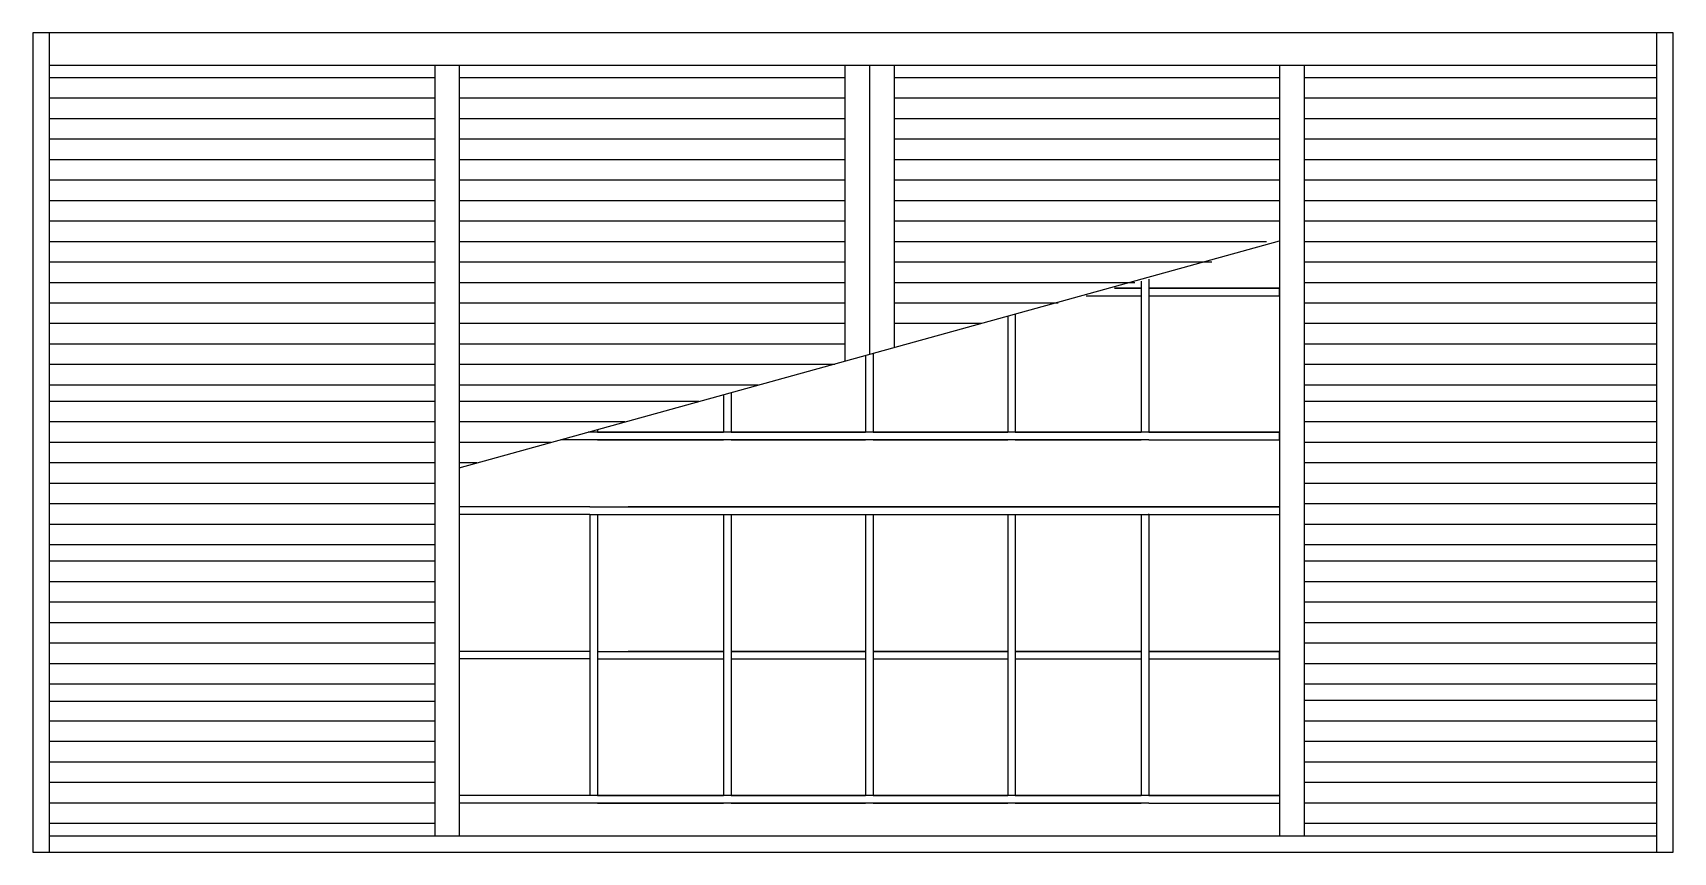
# Model space of a CAD drawing. Header units: millimetres. Extents: x 445.15 to 447.15, y 1312.44 to 1313.44.
import ezdxf

# ---------------------------------------------------------------- set-up
doc = ezdxf.new("R2010")
doc.units = ezdxf.units.MM
doc.header["$LTSCALE"] = 0.5
doc.layers.add('Gravia_Venezianas', color=1, linetype='Continuous')
doc.layers.add('Ltype_interrupção', color=7, linetype='INTERRUP')
doc.linetypes.add('INTERRUP', pattern='A,0.6,-0.04,[1,INTERRUP.shx,S=0.1,R=0,X=0,Y=0],-0.04', length=0.68)

msp = doc.modelspace()

# ---------------------------------------------------------------- linework, layer by layer
at = {"layer": 'Gravia_Venezianas', "color": 2}
for p, q in [((445.1533, 1313.4388), (445.1533, 1312.4388)), ((447.1533, 1313.4388), (445.1533, 1313.4388)), ((447.1533, 1312.4388), (447.1533, 1313.4388)), ((445.1533, 1312.4388), (447.1533, 1312.4388))]:
    msp.add_line(p, q, dxfattribs=at)
at = {"layer": 'Gravia_Venezianas'}
for p, q in [((445.1733, 1313.4388), (445.1733, 1312.4388)), ((447.1333, 1312.4388), (447.1333, 1313.4388)), ((447.1333, 1313.3988), (445.1733, 1313.3988)), ((447.1333, 1313.3988), (445.1733, 1313.3988)), ((445.6433, 1313.3838), (445.1733, 1313.3838)), ((445.6433, 1313.3988), (445.6433, 1312.4588)), ((445.6733, 1313.3988), (445.6733, 1312.4588)), ((446.1433, 1313.3838), (445.6733, 1313.3838)), ((446.1433, 1313.3988), (446.1433, 1313.0381)), ((446.1733, 1313.3988), (446.1733, 1313.0464)), ((446.2033, 1313.3988), (446.2033, 1313.0547)), ((446.6733, 1313.3838), (446.2033, 1313.3838)), ((446.6733, 1313.3988), (446.6733, 1312.4588)), ((446.7033, 1313.3988), (446.7033, 1312.4588)), ((447.1333, 1313.3838), (446.7033, 1313.3838)), ((445.6433, 1313.3588), (445.1733, 1313.3588)), ((446.1433, 1313.3588), (445.6733, 1313.3588)), ((446.6733, 1313.3588), (446.2033, 1313.3588)), ((447.1333, 1313.3588), (446.7033, 1313.3588)), ((445.6433, 1313.3338), (445.1733, 1313.3338)), ((446.1433, 1313.3338), (445.6733, 1313.3338)), ((446.6733, 1313.3338), (446.2033, 1313.3338)), ((447.1333, 1313.3338), (446.7033, 1313.3338)), ((445.6433, 1313.3088), (445.1733, 1313.3088)), ((446.1433, 1313.3088), (445.6733, 1313.3088)), ((446.6733, 1313.3088), (446.2033, 1313.3088)), ((447.1333, 1313.3088), (446.7033, 1313.3088)), ((445.6433, 1313.2838), (445.1733, 1313.2838)), ((446.1433, 1313.2838), (445.6733, 1313.2838)), ((446.6733, 1313.2838), (446.2033, 1313.2838)), ((447.1333, 1313.2838), (446.7033, 1313.2838)), ((445.6433, 1313.2588), (445.1733, 1313.2588)), ((446.1433, 1313.2588), (445.6733, 1313.2588)), ((446.6733, 1313.2588), (446.2033, 1313.2588)), ((447.1333, 1313.2588), (446.7033, 1313.2588)), ((445.6433, 1313.2338), (445.1733, 1313.2338)), ((446.1433, 1313.2338), (445.6733, 1313.2338)), ((446.6733, 1313.2338), (446.2033, 1313.2338)), ((447.1333, 1313.2338), (446.7033, 1313.2338)), ((445.6433, 1313.2088), (445.1733, 1313.2088)), ((446.1433, 1313.2088), (445.6733, 1313.2088)), ((446.6733, 1313.2088), (446.2033, 1313.2088)), ((447.1333, 1313.2088), (446.7033, 1313.2088)), ((445.6433, 1313.1838), (445.1733, 1313.1838)), ((446.1433, 1313.1838), (445.6733, 1313.1838)), ((446.6576, 1313.1838), (446.2033, 1313.1838)), ((447.1333, 1313.1838), (446.7033, 1313.1838)), ((445.6433, 1313.1588), (445.1733, 1313.1588)), ((446.1433, 1313.1588), (445.6733, 1313.1588)), ((446.5907, 1313.1588), (446.2033, 1313.1588)), ((447.1333, 1313.1588), (446.7033, 1313.1588)), ((445.6433, 1313.1338), (445.1733, 1313.1338)), ((446.1433, 1313.1338), (445.6733, 1313.1338)), ((446.4971, 1313.1338), (446.2033, 1313.1338)), ((446.5048, 1313.1271), (446.4722, 1313.1271)), ((446.4722, 1313.1271), (446.5048, 1313.1271)), ((446.5048, 1313.1358), (446.5048, 1312.9514)), ((446.514, 1313.1383), (446.514, 1312.9514)), ((446.514, 1313.1271), (446.6728, 1313.1271)), ((446.6728, 1313.1271), (446.514, 1313.1271)), ((446.6728, 1313.1271), (446.6728, 1313.1179)), ((447.1333, 1313.1338), (446.7033, 1313.1338)), ((445.6433, 1313.1088), (445.1733, 1313.1088)), ((446.1433, 1313.1088), (445.6733, 1313.1088)), ((446.4035, 1313.1088), (446.2033, 1313.1088)), ((446.4375, 1313.1179), (446.5048, 1313.1179)), ((446.514, 1313.1179), (446.6728, 1313.1179)), ((447.1333, 1313.1088), (446.7033, 1313.1088)), ((445.6433, 1313.0838), (445.1733, 1313.0838)), ((446.1433, 1313.0838), (445.6733, 1313.0838)), ((446.3099, 1313.0838), (446.2033, 1313.0838)), ((446.3419, 1313.0923), (446.3419, 1312.9514)), ((446.3511, 1313.0948), (446.3511, 1312.9514)), ((447.1333, 1313.0838), (446.7033, 1313.0838)), ((445.6433, 1313.0588), (445.1733, 1313.0588)), ((446.1433, 1313.0588), (445.6733, 1313.0588)), ((446.1687, 1313.0451), (446.1687, 1312.9514)), ((446.1779, 1313.0477), (446.1779, 1312.9514)), ((447.1333, 1313.0588), (446.7033, 1313.0588)), ((445.6433, 1313.0338), (445.1733, 1313.0338)), ((446.1311, 1313.0338), (445.6733, 1313.0338)), ((447.1333, 1313.0338), (446.7033, 1313.0338)), ((445.6433, 1313.0088), (445.1733, 1313.0088)), ((446.0376, 1313.0088), (445.6733, 1313.0088)), ((447.1333, 1313.0088), (446.7033, 1313.0088)), ((445.6433, 1312.9888), (445.1733, 1312.9888)), ((445.9654, 1312.9888), (445.6733, 1312.9888)), ((445.9955, 1312.9971), (445.9955, 1312.9514)), ((446.0047, 1312.9997), (446.0047, 1312.9514)), ((447.1333, 1312.9888), (446.7033, 1312.9888)), ((445.6433, 1312.9638), (445.1733, 1312.9638)), ((445.8751, 1312.9638), (445.6733, 1312.9638)), ((447.1333, 1312.9638), (446.7033, 1312.9638)), ((446.514, 1312.9421), (445.7969, 1312.9421)), ((446.514, 1312.9514), (445.8303, 1312.9514)), ((445.8326, 1312.952), (445.8326, 1312.9514)), ((445.8418, 1312.9546), (445.8418, 1312.9514)), ((445.8418, 1312.9514), (445.9955, 1312.9514)), ((445.8418, 1312.9421), (445.9955, 1312.9421)), ((445.9955, 1312.9514), (445.879, 1312.9514)), ((446.1687, 1312.9514), (446.0047, 1312.9514)), ((446.0047, 1312.9514), (446.1687, 1312.9514)), ((446.0047, 1312.9421), (446.1687, 1312.9421)), ((446.3419, 1312.9514), (446.1779, 1312.9514)), ((446.1779, 1312.9514), (446.3419, 1312.9514)), ((446.1779, 1312.9421), (446.3419, 1312.9421)), ((446.5048, 1312.9514), (446.3511, 1312.9514)), ((446.3511, 1312.9514), (446.5048, 1312.9514)), ((446.3511, 1312.9421), (446.5048, 1312.9421)), ((446.514, 1312.9514), (446.6728, 1312.9514)), ((446.6728, 1312.9514), (446.514, 1312.9514)), ((446.514, 1312.9421), (446.6728, 1312.9421)), ((446.6728, 1312.9514), (446.6728, 1312.9421)), ((445.6433, 1312.9388), (445.1733, 1312.9388)), ((445.7849, 1312.9388), (445.6733, 1312.9388)), ((447.1333, 1312.9388), (446.7033, 1312.9388)), ((445.6433, 1312.9138), (445.1733, 1312.9138)), ((445.6946, 1312.9138), (445.6733, 1312.9138)), ((447.1333, 1312.9138), (446.7033, 1312.9138)), ((445.6433, 1312.8888), (445.1733, 1312.8888)), ((447.1333, 1312.8888), (446.7033, 1312.8888)), ((445.6433, 1312.8638), (445.1733, 1312.8638)), ((447.1333, 1312.8638), (446.7033, 1312.8638)), ((445.6433, 1312.8388), (445.1733, 1312.8388)), ((447.1333, 1312.8388), (446.7033, 1312.8388)), ((445.6433, 1312.8138), (445.1733, 1312.8138)), ((447.1333, 1312.8138), (446.7033, 1312.8138)), ((445.6433, 1312.7938), (445.1733, 1312.7938)), ((447.1333, 1312.7938), (446.7033, 1312.7938)), ((445.6433, 1312.7688), (445.1733, 1312.7688)), ((447.1333, 1312.7688), (446.7033, 1312.7688)), ((445.6433, 1312.7438), (445.1733, 1312.7438)), ((447.1333, 1312.7438), (446.7033, 1312.7438)), ((445.6433, 1312.7188), (445.1733, 1312.7188)), ((447.1333, 1312.7188), (446.7033, 1312.7188)), ((445.6433, 1312.6938), (445.1733, 1312.6938)), ((446.6728, 1312.6838), (446.6728, 1312.6746)), ((447.1333, 1312.6938), (446.7033, 1312.6938)), ((445.6433, 1312.6688), (445.1733, 1312.6688)), ((445.6433, 1312.6688), (445.1733, 1312.6688)), ((447.1333, 1312.6688), (446.7033, 1312.6688)), ((445.6433, 1312.6438), (445.1733, 1312.6438)), ((447.1333, 1312.6438), (446.7033, 1312.6438)), ((445.6433, 1312.6226), (445.1733, 1312.6226)), ((447.1333, 1312.6238), (446.7033, 1312.6238)), ((445.6433, 1312.5988), (445.1733, 1312.5988)), ((447.1333, 1312.5988), (446.7033, 1312.5988)), ((445.6433, 1312.5738), (445.1733, 1312.5738)), ((447.1333, 1312.5738), (446.7033, 1312.5738)), ((445.6433, 1312.5488), (445.1733, 1312.5488)), ((445.6433, 1312.5488), (445.1733, 1312.5488)), ((447.1333, 1312.5488), (446.7033, 1312.5488)), ((445.6433, 1312.5238), (445.1733, 1312.5238)), ((447.1333, 1312.5238), (446.7033, 1312.5238)), ((445.6433, 1312.4988), (445.1733, 1312.4988)), ((447.1333, 1312.4988), (446.7033, 1312.4988)), ((445.6433, 1312.4738), (445.1733, 1312.4738)), ((447.1333, 1312.4738), (446.7033, 1312.4738)), ((445.1733, 1312.4588), (447.1333, 1312.4588))]:
    msp.add_line(p, q, dxfattribs=at)
at = {"layer": 'Gravia_Venezianas', "ltscale": 0.5}
for p, q in [((445.8326, 1312.8601), (445.6733, 1312.8601)), ((445.8326, 1312.8601), (445.8418, 1312.8601)), ((445.8418, 1312.8601), (446.6728, 1312.8601)), ((446.6728, 1312.8601), (445.879, 1312.8601)), ((445.8326, 1312.8508), (445.6733, 1312.8508)), ((445.8326, 1312.8508), (445.8326, 1312.508)), ((445.8326, 1312.8508), (445.8418, 1312.8508)), ((445.8418, 1312.8508), (446.6728, 1312.8508)), ((445.8418, 1312.8508), (445.8418, 1312.508)), ((445.9955, 1312.8508), (445.9955, 1312.508)), ((445.9955, 1312.8508), (446.0047, 1312.8508)), ((446.0047, 1312.8508), (446.0047, 1312.508)), ((446.1687, 1312.8508), (446.1687, 1312.508)), ((446.1687, 1312.8508), (446.1779, 1312.8508)), ((446.1779, 1312.8508), (446.1779, 1312.508)), ((446.3419, 1312.8508), (446.3419, 1312.508)), ((446.3419, 1312.8508), (446.3511, 1312.8508)), ((446.3511, 1312.8508), (446.3511, 1312.508)), ((446.5048, 1312.8508), (446.5048, 1312.508)), ((446.5048, 1312.8508), (446.514, 1312.8508)), ((446.514, 1312.8508), (446.514, 1312.8518)), ((446.514, 1312.8508), (446.514, 1312.508)), ((445.8326, 1312.6838), (445.6733, 1312.6838)), ((445.8418, 1312.6838), (445.9955, 1312.6838)), ((445.9955, 1312.6838), (445.879, 1312.6838)), ((446.1687, 1312.6838), (446.0047, 1312.6838)), ((446.0047, 1312.6838), (446.1687, 1312.6838)), ((446.3419, 1312.6838), (446.1779, 1312.6838)), ((446.1779, 1312.6838), (446.3419, 1312.6838)), ((446.5048, 1312.6838), (446.3511, 1312.6838)), ((446.3511, 1312.6838), (446.5048, 1312.6838)), ((446.6728, 1312.6838), (446.514, 1312.6838)), ((446.514, 1312.6838), (446.6728, 1312.6838)), ((445.8326, 1312.6746), (445.6733, 1312.6746)), ((445.8418, 1312.6746), (445.9955, 1312.6746)), ((446.0047, 1312.6746), (446.1687, 1312.6746)), ((446.1779, 1312.6746), (446.3419, 1312.6746)), ((446.3511, 1312.6746), (446.5048, 1312.6746)), ((446.514, 1312.6746), (446.6728, 1312.6746)), ((446.514, 1312.508), (445.6733, 1312.508)), ((445.8418, 1312.508), (445.9955, 1312.508)), ((445.9955, 1312.508), (445.879, 1312.508)), ((446.0047, 1312.508), (446.1687, 1312.508)), ((446.1687, 1312.508), (446.0047, 1312.508)), ((446.1779, 1312.508), (446.3419, 1312.508)), ((446.3419, 1312.508), (446.1779, 1312.508)), ((446.3511, 1312.508), (446.5048, 1312.508)), ((446.5048, 1312.508), (446.3511, 1312.508)), ((446.514, 1312.508), (446.6728, 1312.508)), ((446.6728, 1312.508), (446.514, 1312.508)), ((446.514, 1312.4988), (445.6733, 1312.4988)), ((445.8418, 1312.4988), (445.9955, 1312.4988)), ((446.0047, 1312.4988), (446.1687, 1312.4988)), ((446.1779, 1312.4988), (446.3419, 1312.4988)), ((446.3511, 1312.4988), (446.5048, 1312.4988)), ((446.514, 1312.4988), (446.6728, 1312.4988))]:
    msp.add_line(p, q, dxfattribs=at)
at = {"layer": 'Ltype_interrupção', "color": 1}
msp.add_line((445.6733, 1312.9079), (446.6733, 1313.1849), dxfattribs=at)

doc.saveas('drawing.dxf')
